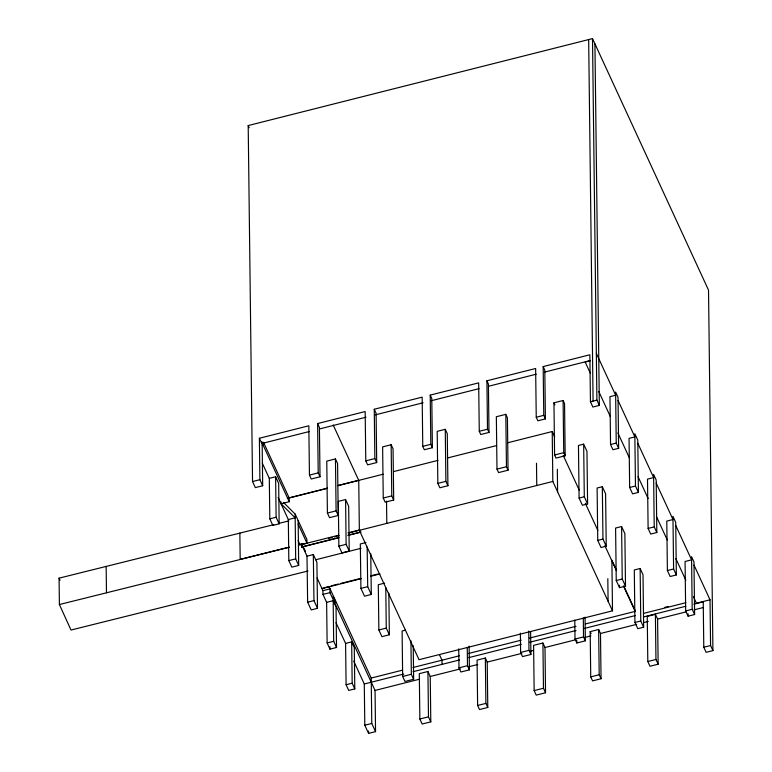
<?xml version="1.0" encoding="UTF-8"?>
<svg xmlns="http://www.w3.org/2000/svg" width="772" height="772" viewBox="0 0 772 772"><rect width="100%" height="100%" fill="white"/><g stroke="black" fill="none" stroke-linecap="round" stroke-linejoin="round"><path stroke-width="1.16" d="M338.831 537.727L301.698 547.107L302.084 543.913L298.581 544.781M328.64 538.46L332.105 537.534M334.411 536.916L339.024 535.691M349.407 532.912L359.791 530.142M307.005 556.178L313.326 554.576L316.887 562.306L317.514 608.326L311.203 609.928L307.632 602.199L307.005 556.178L302.566 546.537M365.967 542.533L360.312 543.961L360.92 588.399L364.509 596.187L371.303 594.469L370.743 553.64M315.719 559.768L361.016 548.294M361.431 578.614L321.972 588.611L328.94 586.421L371.216 678.057L371.766 723.451L375.549 731.634L368.572 733.4L364.799 725.207L364.287 683.992L353.74 661.112M370.714 576.269L379.998 573.914M360.92 588.399L367.704 586.672L367.163 547.049M307.632 602.199L313.953 600.597L313.326 554.576M262.152 442.404L262.683 485.762L255.339 487.615L252.54 481.545L248.198 125.566L592.5 38.6L708.522 290.118L712.923 650.622L706.139 652.34L703.784 647.235L703.224 601.504M262.683 485.762L259.884 479.692L259.382 438.264L308.839 425.777L309.437 475.098L311.241 479.007L320.013 476.787L319.415 427.466L317.61 423.558L365.175 411.544L365.783 460.865L367.626 464.86L376.707 462.563L376.099 413.242L374.256 409.247L422.168 397.146L422.767 446.361L424.339 449.748L432.388 447.721L431.789 398.506L430.216 395.11L478.669 382.873L479.267 431.287L480.753 434.52L488.994 432.436L488.406 384.022L486.91 380.789L535.643 368.485L536.241 417.237L537.881 420.788L545.399 418.887L544.81 370.135L543.17 366.584L589.866 354.782L590.445 401.768L592.867 407.027L599.342 405.397L594.923 43.859M259.382 438.264L261.805 443.524L309.128 431.577M319.512 428.952L366.015 417.208M375.346 414.853L423.143 402.772M431.297 400.716L479.103 388.644M488.425 386.289L536.222 374.208M544.385 372.152L590.262 360.563M590.223 372.982L585.186 362.068L590.271 360.785M262.19 445.126L263.03 444.913L263.011 443.051M445.261 429.309L437.203 431.336L437.84 483.388L439.866 487.769L447.914 485.733L447.277 433.69L445.261 429.309L445.898 481.352L447.914 485.733M505.814 414.352L496.348 416.735L496.985 469.125L498.587 472.589L508.053 470.196L507.416 417.806L505.814 414.352L506.461 466.732L508.053 470.196M553.958 402.82L563.106 400.504L564.544 403.621L565.181 455.779L556.023 458.095L554.595 454.978L553.958 402.82L554.914 404.895M391.143 444.74L382.623 446.892L383.25 498.036L385.16 502.186L393.681 500.034L393.064 448.889L391.143 444.74L391.771 495.875L393.681 500.034M335.453 458.925L326.768 461.125L327.405 513.052L329.538 517.665L338.213 515.474L337.586 463.547L335.453 458.925L336.09 510.861L338.213 515.474M252.54 481.545L259.884 479.692M269.312 478.35L275.614 476.758L278.663 483.349L279.155 523.831L272.854 525.423L269.814 518.823L269.312 478.35L262.326 463.21M590.445 401.768L596.91 400.128L592.5 38.6M479.267 431.287L487.499 429.213L486.91 380.789M536.241 417.237L543.768 415.336L543.17 366.584M422.767 446.361L430.824 444.325L430.216 395.11M309.437 475.098L318.209 472.879L317.61 423.558M365.783 460.865L374.864 458.578L374.256 409.247M287.956 498.162L327.415 488.193M337.856 485.559L358.739 480.28L359.356 530.325L419.032 659.693L612.505 610.826L611.887 560.211M281.018 501.906L281.047 503.778L289.23 501.713L289.182 497.969L327.444 488.3M337.875 485.665L383.221 474.211M393.71 471.567L437.994 460.373M447.326 458.018L496.271 445.656M507.928 442.713L552.221 431.529L554.721 436.962M345.576 499.552L338.319 501.385L338.86 546.171L341.948 552.858L349.214 551.025L348.664 506.239L345.576 499.552L346.126 544.337L349.214 551.025M269.814 518.823L276.115 517.24L275.614 476.758M583.661 444.161L578.45 445.473L579.096 498.085L582.387 505.245L587.598 503.923L586.961 451.311L583.661 444.161L584.298 496.772L587.598 503.923M298.146 520.521L298.687 565.422L291.845 567.15L288.825 560.607L288.323 519.566L295.174 517.829L281.047 503.778M437.84 483.388L445.898 481.352M496.985 469.125L506.461 466.732M383.25 498.036L391.771 495.875M554.595 454.978L563.743 452.672L563.106 400.504M327.405 513.052L336.09 510.861M610.546 444.518L616.239 443.08L615.612 392.06L618.025 397.281L618.642 448.31L612.958 449.738L610.546 444.518L609.967 396.673L615.651 395.235L596.341 353.383M298.687 565.422L295.676 558.88L295.126 513.978L306.909 539.512L306.947 543.141L300.105 544.878L298.156 540.651M338.725 535.189L301.591 544.569L301.698 547.107M348.008 532.844L359.617 529.92M359.356 530.325L552.829 481.458L552.221 431.529M301.62 546.952L338.754 537.573M348.037 535.228L360.804 532.004M348.114 535.382L360.871 532.159M338.86 546.171L346.126 544.337M288.825 560.607L295.676 558.88M602.324 486.717L597.113 488.029L597.75 540.419L601.021 547.512L606.232 546.2L605.595 493.81L602.324 486.717L602.961 539.107L606.232 546.2M579.096 498.085L584.298 496.772M629.653 487.479L635.472 486.003L634.835 433.729L637.778 440.117L638.425 492.391L632.596 493.858L629.653 487.479L629.055 438.38L634.873 436.904L618.063 400.456M331.265 585.832L338.223 584.076M340.539 583.487L360.263 578.508M370.705 575.864L377.672 574.107M326.624 602.343L333.176 600.684L336.032 606.869L336.524 647.486L329.972 649.146L327.125 642.96L326.624 602.343L322.966 594.401L322.918 590.667L329.895 588.901L328.949 586.845M322.966 594.401L329.943 592.645L329.895 588.901M384.659 583.121L378.299 584.732L378.859 629.971L381.937 636.659L389.358 634.787L388.847 593.118M621.595 526.533L615.593 528.048L616.239 580.544L619.511 587.637L625.503 586.122L624.866 533.626L621.595 526.533L622.232 579.029L625.503 586.122M597.75 540.419L602.961 539.107M648.113 528.444L654.231 526.89L653.594 474.394L656.19 480.01L656.827 532.516L650.699 534.06L648.113 528.444L647.505 479.113L653.633 477.569L637.817 443.292M327.125 642.96L333.678 641.3L333.176 600.684M378.859 629.971L386.27 628.099L385.778 587.617M640.133 568.491L634.294 569.968L634.931 622.464L637.807 628.697L643.645 627.221L643.008 574.725L640.133 568.491L640.77 620.997L643.645 627.221M345.586 643.433L351.665 641.899L354.29 647.592L354.792 688.894L348.712 690.429L346.088 684.735L345.586 643.433L336.023 622.705M405.358 630.184L402.106 631.013L402.656 676.475L404.953 681.454L413.638 679.254L413.223 645.749M616.239 580.544L622.232 579.029M667.394 570.537L673.599 568.964L672.952 516.352L675.712 522.335L676.349 574.947L670.144 576.51L667.394 570.537L666.786 521.1L672.991 519.527L656.229 483.185M371.216 678.057L402.54 670.144M412.981 667.51L459.465 655.766M468.787 653.411L521.235 640.162M529.399 638.097L576.018 626.324M585.34 623.969L635.462 611.308M346.088 684.735L352.167 683.201L351.665 641.899M664.798 607.342L668.282 606.464M364.287 683.992L403.746 674.043M643.887 613.306L685.893 602.7M413.03 671.698L459.514 659.963M468.845 657.609L521.293 644.359M529.447 642.294L576.066 630.521M584.23 628.456L635.51 615.506M402.656 676.475L411.341 674.284L410.936 640.779M694.009 565.094L710.018 599.786L696.431 603.221L693.41 596.669M643.916 616.828L685.787 606.252M693.922 604.196L703.234 601.842M427.92 671.486L419.302 673.657L419.852 719.012L422.168 724.03L430.795 721.859L430.236 676.494L427.92 671.486L428.479 716.841L430.795 721.859M655.399 614.338L647.254 616.394L647.804 661.517L649.995 666.255L658.14 664.2L657.59 619.067L655.399 614.338L655.949 659.462L658.14 664.2M542.919 643.008L533.597 645.363L534.147 690.602L536.222 695.109L545.543 692.754L544.993 647.515L542.919 643.008L543.469 688.248L545.543 692.754M485.337 658.034L477.067 660.118L477.627 705.473L479.508 709.545L487.779 707.461L487.219 662.106L485.337 658.034L485.897 703.388L487.779 707.461M590.184 631.631L598.638 629.498L600.481 633.494L601.041 678.733L592.587 680.875L590.734 676.87L590.184 631.631L591.111 633.629M634.931 622.464L640.77 620.997M469.115 646.087L469.415 669.845L460.884 671.997L458.973 667.848L467.494 665.686L467.272 647.872M530.615 631.573L530.895 654.482L522.528 656.596L520.608 652.446L528.974 650.333L528.743 631.042M685.671 610.922L692.185 609.282L691.548 556.67L693.97 561.919L694.617 614.531L688.103 616.181L685.671 610.922L685.073 561.485L691.587 559.845L675.751 525.51M585.06 617.127L585.35 640.828L576.829 642.979L575.015 639.062L583.536 636.91L583.304 617.947M375.549 731.634L375.047 690.438L419.283 679.263M430.236 676.494L460.392 668.88M468.517 666.834L477.791 664.489M487.219 662.106L521.824 653.363M531.059 651.037L533.365 650.449M544.993 647.515L575.97 639.689M585.147 637.373L590.879 635.916M600.481 633.494L636.62 624.365M643.616 622.599L648.277 621.421M657.59 619.067L686.154 611.858M694.153 609.832L703.302 607.525M364.799 725.207L371.766 723.451M419.852 719.012L428.479 716.841M703.784 647.235L710.578 645.527L710.018 599.786M647.804 661.517L655.949 659.462M534.147 690.602L543.469 688.248M590.734 676.87L599.197 674.738L598.638 629.498M477.627 705.473L485.897 703.388M308.018 570.99L71.005 630.048L59.396 604.534L59.077 578.151L273.732 524.671M279.57 523.213L288.921 520.888M289.239 547.116L240.179 559.333L239.86 533.114M59.396 604.534L289.278 547.261M298.59 544.936L302.084 544.067M283.488 502.398L295.126 514.094M598.783 391.529L610.362 416.629M617.909 432.995L629.489 458.095M638.039 476.642L648.113 498.471M656.663 517.018L667.24 539.937M675.799 558.484L685.864 580.303M710.578 645.527L712.923 650.622M596.91 400.128L599.342 405.397M616.239 443.08L618.642 448.31M635.472 486.003L638.425 492.391M654.231 526.89L656.827 532.516M673.599 568.964L676.349 574.947M692.185 609.282L694.617 614.531M563.743 452.672L565.181 455.779M612.389 561.302L616.403 569.997M624.423 587.395L634.96 610.218M563.251 455.441L579.299 490.23M585.321 503.276L597.856 530.451M604.872 545.679L616.413 570.682M623.429 585.9L634.97 610.903M543.768 415.336L545.399 418.887M552.829 481.458L612.505 610.826M583.536 636.91L585.35 640.828M487.499 429.213L488.994 432.436M599.197 674.738L601.041 678.733M528.974 650.333L530.895 654.482M430.824 444.325L432.388 447.721M248.198 125.566L249.202 127.756M374.864 458.578L376.707 462.563M467.494 665.686L469.415 669.845M439.48 654.743L441.98 660.176L442.038 664.374M333.176 424.967L358.739 480.396M411.341 674.284L413.638 679.254M318.209 472.879L320.013 476.787M367.704 586.672L371.303 594.469M386.27 628.099L389.358 634.787M263.484 442.269L289.182 497.969M333.128 596.515L335.984 602.7M263.03 444.913L289.23 501.713M329.943 592.645L375.047 690.438M298.185 524.149L306.947 543.141M304.043 548.313L305.519 551.497M317.089 578.025L322.918 590.667M278.152 497.496L288.323 519.566M333.678 641.3L336.524 647.486M276.115 517.24L279.155 523.831M352.167 683.201L354.792 688.894M313.953 600.597L317.514 608.326M59.077 578.151L60.042 580.283M688.074 613.769L688.103 616.181M619.482 585.253L619.511 587.637M607.815 578.701L608.095 601.253M588.66 39.565L593.079 401.102M576.8 640.615L576.829 642.979M574.783 620.099L575.015 639.062M557.326 469.241L557.596 491.803M536.492 463.258L536.762 485.511M520.376 633.156L520.608 652.446M458.742 648.837L458.973 667.848M386.531 501.144L386.801 523.387M368.543 731.045L368.572 733.4M329.943 646.753L329.972 649.146M302.084 543.913L302.103 545.543M261.785 441.642L261.805 443.524M106.16 566.426L106.478 592.799"/></g></svg>
